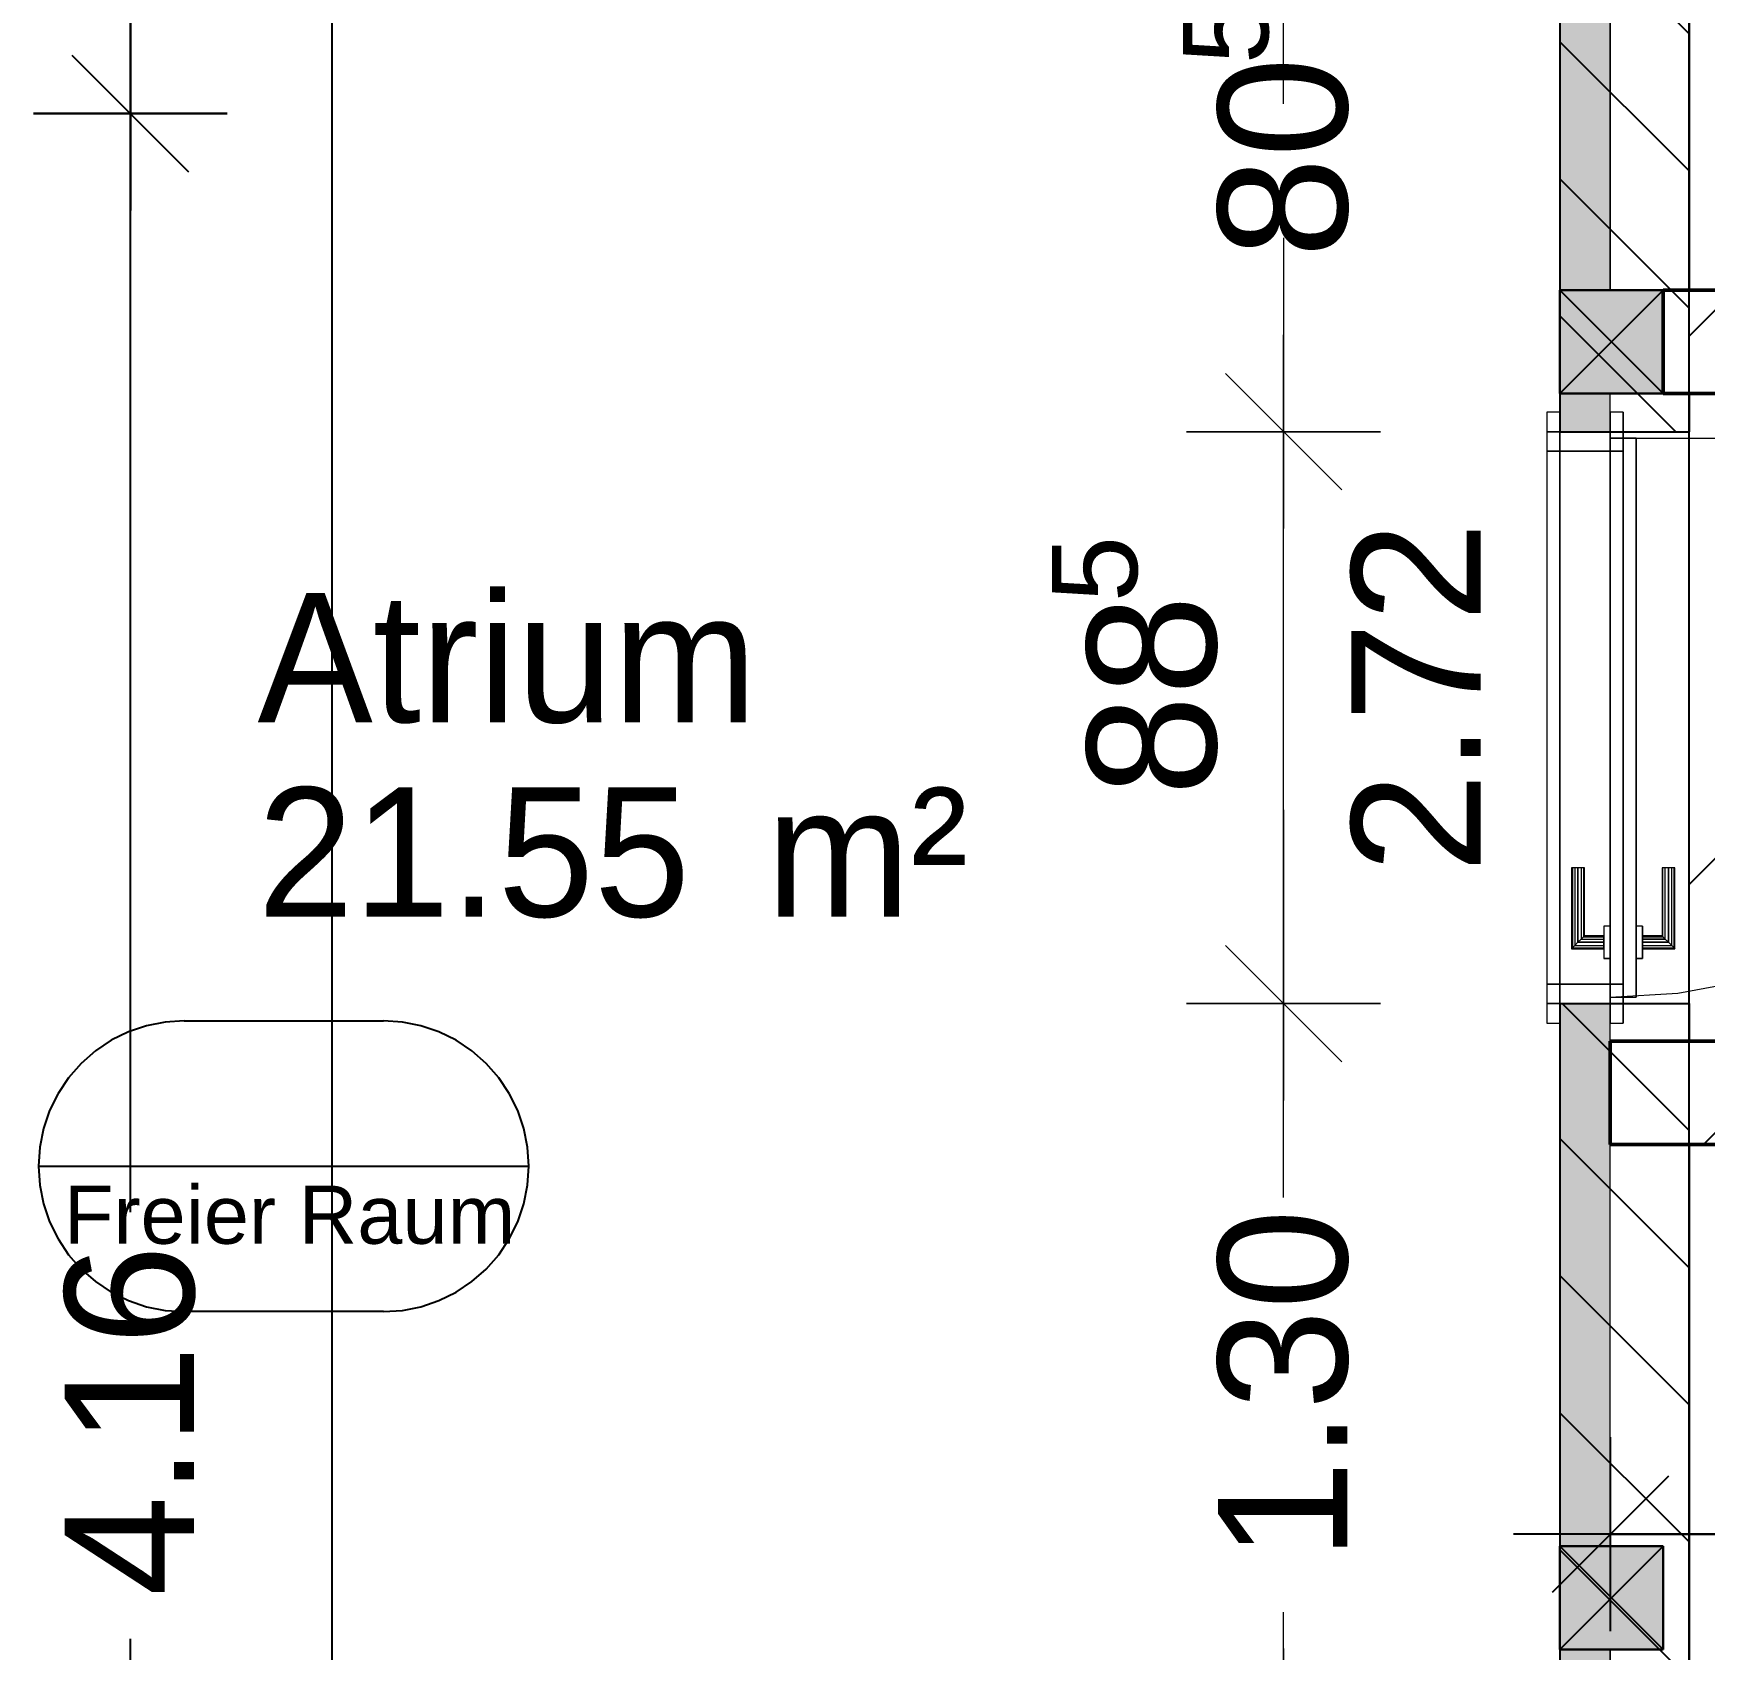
# Model space of a CAD drawing. Extents: x 0 to 756, y -25 to 420.
# Drawn here: x 245 to 296.8, y 189.8 to 239.8 of the extents above; entities that cross this region are included whole.
import ezdxf
from ezdxf.lldxf.tags import DXFTag

# ---------------------------------------------------------------- set-up
doc = ezdxf.new("R2010")
doc.units = 0
doc.layers.get('0').update_dxf_attribs({"lineweight": 25})
doc.layers.get('DEFPOINTS').update_dxf_attribs({"lineweight": 25})
doc.layers.add('A_Geschossdecke', color=7, linetype='Continuous', lineweight=25, true_color=0x008080)
for name, color, linetype, lineweight in [('A_Innenwand', 7, 'Continuous', 25), ('A_Raum', 7, 'Continuous', 25), ('A_Tuer', 7, 'Continuous', 25), ('ALLGEMEIN01', 7, 'Continuous', 13), ('ST_TZE_HOLZ', 7, 'Continuous', 13), ('Standard', 7, 'Continuous', 25), ('T_R', 7, 'Continuous', 13), ('T_R_2D', 7, 'Continuous', 13), ('WAND_HOLZ_NICHT_TRAGEND', 7, 'Continuous', 13), ('WAND_HOLZ_TRAGEND', 7, 'Continuous', 13)]:
    doc.layers.add(name, color=color, linetype=linetype, lineweight=lineweight)
doc.styles.get("Standard").update_dxf_attribs({"font": 'arial.ttf'})
tags = doc.linetypes.add('VERDECKT2_S2', pattern=[0.27, 0.2, -0.07]).pattern_tags.tags
tags[6:7] = [DXFTag(74, 4), DXFTag(75, 0), DXFTag(340, '0'), DXFTag(46, 1.0), DXFTag(50, 0.0), DXFTag(44, 0.0), DXFTag(45, 0.0)]
tags[4:5] = [DXFTag(74, 4), DXFTag(75, 0), DXFTag(340, '0'), DXFTag(46, 1.0), DXFTag(50, 0.0), DXFTag(44, 0.0), DXFTag(45, 0.0)]

# ---------------------------------------------------------------- blocks, each defined once
blk = doc.blocks.new('Referenz-A0T78OQ1OY')
at = {"layer": 'ALLGEMEIN01', "color": 0, "linetype": 'VERDECKT2_S2', "lineweight": -2, "ltscale": 0.25}
blk.add_line((254.279, 414.358), (254.279, 5.705), dxfattribs=at)
at = {"layer": 'DEFPOINTS', "color": 0, "linetype": 'Continuous', "lineweight": -2, "ltscale": 0.25}
for p, q in [((248.044, 237.333), (248.044, 237.333)), ((293.839, 228.665), (293.839, 228.665)), ((293.839, 193.368), (293.839, 193.368))]:
    blk.add_line(p, q, dxfattribs=at)
at = {"layer": 'DEFPOINTS', "color": 0, "linetype": 'Continuous', "lineweight": 18, "ltscale": 0.18}
for p, q in [((283.729, 227.487), (283.729, 227.487)), ((292.279, 227.487), (292.279, 227.487)), ((292.279, 227.487), (292.279, 227.487)), ((283.729, 209.787), (283.729, 209.787)), ((292.279, 209.787), (292.279, 209.787)), ((292.279, 209.787), (292.279, 209.787))]:
    blk.add_line(p, q, dxfattribs=at)
at = {"layer": 'ST_TZE_HOLZ', "color": 0, "lineweight": -2}
for p, q in [((292.279, 231.865), (292.279, 228.665)), ((295.479, 231.865), (292.279, 231.865)), ((292.279, 231.865), (295.479, 231.865)), ((292.279, 228.665), (292.279, 231.865)), ((292.279, 231.865), (292.279, 231.865)), ((295.479, 228.665), (295.479, 231.865)), ((295.479, 231.865), (295.479, 228.665)), ((295.479, 231.865), (295.479, 231.865)), ((292.279, 228.665), (295.479, 228.665)), ((295.479, 228.665), (292.279, 228.665)), ((292.279, 228.665), (292.279, 228.665)), ((295.479, 228.665), (295.479, 228.665)), ((292.279, 192.999), (292.279, 189.799)), ((295.479, 192.999), (292.279, 192.999)), ((292.279, 192.999), (295.479, 192.999)), ((292.279, 189.799), (292.279, 192.999)), ((292.279, 192.999), (292.279, 192.999)), ((295.479, 189.799), (295.479, 192.999)), ((295.479, 192.999), (295.479, 189.799)), ((295.479, 192.999), (295.479, 192.999)), ((292.279, 189.799), (295.479, 189.799)), ((295.479, 189.799), (292.279, 189.799)), ((292.279, 189.799), (292.279, 189.799)), ((295.479, 189.799), (295.479, 189.799))]:
    blk.add_line(p, q, dxfattribs=at)
at = {"layer": 'ST_TZE_HOLZ', "color": 0, "lineweight": 18}
for points in [[(292.279, 228.665), (295.479, 228.665), (292.279, 231.865)], [(295.479, 228.665), (295.479, 231.865), (292.279, 231.865)], [(292.279, 189.799), (295.479, 189.799), (292.279, 192.999)], [(295.479, 189.799), (295.479, 192.999), (292.279, 192.999)]]:
    blk.add_solid(points, dxfattribs=at)
at = {"layer": 'Standard', "color": 0, "lineweight": -2}
for p, q in [((248.044, 237.333), (248.044, 247.743)), ((248.044, 243.333), (248.044, 234.333)), ((248.044, 231.333), (248.044, 240.333)), ((249.844, 235.533), (246.244, 239.133)), ((246.244, 239.133), (249.844, 235.533)), ((251.044, 237.333), (245.044, 237.333)), ((245.044, 237.333), (251.044, 237.333)), ((248.044, 203.33), (248.044, 237.333)), ((292.279, 231.865), (295.479, 228.665)), ((295.479, 231.865), (292.279, 228.665)), ((295.479, 228.665), (295.479, 231.865)), ((293.839, 196.368), (293.839, 190.368)), ((295.639, 195.168), (292.039, 191.568)), ((299.839, 193.368), (290.839, 193.368)), ((292.279, 192.999), (295.479, 189.799)), ((295.479, 192.999), (292.279, 189.799)), ((293.839, 193.368), (307.14, 193.368)), ((295.479, 189.799), (295.479, 192.999)), ((248.044, 154.133), (248.044, 190.13))]:
    blk.add_line(p, q, dxfattribs=at)
at = {"layer": 'Standard', "color": 0, "lineweight": 18}
for p, q in [((283.729, 237.633), (283.729, 246.633)), ((283.729, 233.487), (283.729, 224.487)), ((283.729, 221.487), (283.729, 230.487)), ((283.729, 227.487), (283.729, 230.137)), ((285.529, 225.687), (281.929, 229.287)), ((281.929, 229.287), (285.529, 225.687)), ((286.729, 227.487), (280.729, 227.487)), ((280.729, 227.487), (286.729, 227.487)), ((283.729, 209.787), (283.729, 227.487)), ((283.729, 215.787), (283.729, 206.787)), ((283.729, 203.787), (283.729, 212.787)), ((285.529, 207.987), (281.929, 211.587)), ((281.929, 211.587), (285.529, 207.987)), ((286.729, 209.787), (280.729, 209.787)), ((280.729, 209.787), (286.729, 209.787)), ((283.729, 204.156), (283.729, 209.787)), ((283.729, 183.833), (283.729, 190.956)), ((283.729, 189.833), (283.729, 180.833))]:
    blk.add_line(p, q, dxfattribs=at)
at = {"layer": 'T_R', "color": 0, "linetype": 'Continuous', "ltscale": 0.13}
for p, q in [((291.879, 228.087), (291.879, 227.487)), ((292.279, 228.087), (291.879, 228.087)), ((291.879, 228.087), (291.879, 228.087)), ((291.879, 228.087), (291.879, 227.487)), ((292.279, 228.087), (291.879, 228.087)), ((292.279, 227.487), (292.279, 228.087)), ((292.279, 228.087), (292.279, 228.087)), ((292.279, 228.087), (292.279, 227.487)), ((293.839, 228.087), (293.839, 227.487)), ((294.239, 228.087), (293.839, 228.087)), ((293.839, 228.087), (293.839, 228.087)), ((293.839, 228.087), (293.839, 227.487)), ((294.239, 228.087), (293.839, 228.087)), ((294.239, 227.487), (294.239, 228.087)), ((294.239, 228.087), (294.239, 228.087)), ((294.239, 228.087), (294.239, 227.487)), ((291.879, 227.487), (291.879, 226.887)), ((294.239, 227.487), (291.879, 227.487)), ((291.879, 227.487), (291.879, 226.887)), ((291.879, 227.487), (291.879, 227.487)), ((291.879, 227.487), (294.239, 227.487)), ((291.879, 227.487), (292.279, 227.487)), ((291.879, 227.487), (291.879, 227.487)), ((292.279, 227.487), (291.879, 227.487)), ((291.879, 227.487), (291.879, 209.787)), ((292.279, 227.487), (291.879, 227.487)), ((291.879, 227.487), (291.879, 209.787)), ((291.879, 227.487), (291.879, 227.487)), ((291.879, 227.487), (292.279, 227.487)), ((292.279, 227.487), (292.279, 227.487)), ((292.279, 209.787), (292.279, 227.487)), ((292.279, 227.487), (292.279, 209.787)), ((292.279, 227.487), (292.279, 227.487)), ((293.839, 227.487), (293.839, 227.287)), ((293.839, 227.487), (294.239, 227.487)), ((293.839, 227.487), (293.839, 227.487)), ((294.239, 227.487), (293.839, 227.487)), ((293.839, 227.487), (293.839, 209.787)), ((294.239, 227.487), (293.839, 227.487)), ((293.839, 227.487), (293.839, 209.787)), ((293.839, 227.487), (293.839, 227.487)), ((293.839, 227.487), (294.239, 227.487)), ((293.839, 227.287), (293.839, 209.987)), ((294.639, 227.287), (293.839, 227.287)), ((293.839, 227.287), (293.839, 209.987)), ((293.839, 227.287), (293.839, 227.287)), ((293.839, 227.287), (294.639, 227.287)), ((294.239, 226.887), (294.239, 227.487)), ((294.239, 227.487), (294.239, 226.887)), ((294.239, 227.487), (294.239, 227.487)), ((294.239, 227.487), (294.239, 227.487)), ((294.239, 209.787), (294.239, 227.487)), ((294.239, 227.487), (294.239, 209.787)), ((294.239, 227.487), (294.239, 227.487)), ((294.639, 209.987), (294.639, 227.287)), ((294.639, 227.287), (294.639, 209.987)), ((294.639, 227.287), (294.639, 227.287)), ((291.879, 226.887), (294.239, 226.887)), ((291.879, 226.887), (291.879, 226.887)), ((291.879, 226.887), (294.239, 226.887)), ((291.879, 226.887), (291.879, 210.387)), ((294.239, 226.887), (291.879, 226.887)), ((291.879, 226.887), (291.879, 210.387)), ((291.879, 226.887), (291.879, 226.887)), ((291.879, 226.887), (294.239, 226.887)), ((294.239, 226.887), (294.239, 226.887)), ((294.239, 210.387), (294.239, 226.887)), ((294.239, 226.887), (294.239, 210.387)), ((294.239, 226.887), (294.239, 226.887)), ((292.666, 213.987), (292.639, 213.987)), ((292.639, 213.987), (292.639, 211.487)), ((292.666, 213.987), (292.639, 213.987)), ((292.739, 213.987), (292.666, 213.987)), ((292.666, 213.987), (292.666, 211.514)), ((292.739, 213.987), (292.666, 213.987)), ((292.666, 213.987), (292.666, 211.514)), ((292.839, 213.987), (292.739, 213.987)), ((292.739, 213.987), (292.739, 211.587)), ((292.839, 213.987), (292.739, 213.987)), ((292.739, 213.987), (292.739, 211.587)), ((292.839, 211.687), (292.839, 213.987)), ((292.939, 213.987), (292.839, 213.987)), ((292.939, 213.987), (292.839, 213.987)), ((292.839, 213.987), (292.839, 211.687)), ((293.012, 213.987), (292.939, 213.987)), ((292.939, 213.987), (292.939, 211.787)), ((293.012, 213.987), (292.939, 213.987)), ((292.939, 213.987), (292.939, 211.787)), ((293.039, 213.987), (293.012, 213.987)), ((293.012, 213.987), (293.012, 211.86)), ((293.039, 213.987), (293.012, 213.987)), ((293.012, 213.987), (293.012, 211.86)), ((293.039, 211.887), (293.039, 213.987)), ((295.466, 213.987), (295.439, 213.987)), ((295.439, 213.987), (295.439, 211.887)), ((295.466, 213.987), (295.439, 213.987)), ((295.466, 211.86), (295.466, 213.987)), ((295.539, 213.987), (295.466, 213.987)), ((295.539, 213.987), (295.466, 213.987)), ((295.466, 211.86), (295.466, 213.987)), ((295.539, 211.787), (295.539, 213.987)), ((295.639, 213.987), (295.539, 213.987)), ((295.639, 213.987), (295.539, 213.987)), ((295.539, 211.787), (295.539, 213.987)), ((295.739, 213.987), (295.639, 213.987)), ((295.639, 213.987), (295.639, 211.687)), ((295.739, 213.987), (295.639, 213.987)), ((295.639, 211.687), (295.639, 213.987)), ((295.739, 211.587), (295.739, 213.987)), ((295.812, 213.987), (295.739, 213.987)), ((295.812, 213.987), (295.739, 213.987)), ((295.739, 211.587), (295.739, 213.987)), ((295.812, 211.514), (295.812, 213.987)), ((295.839, 213.987), (295.812, 213.987)), ((295.839, 213.987), (295.812, 213.987)), ((295.812, 211.514), (295.812, 213.987)), ((295.839, 211.487), (295.839, 213.987)), ((293.839, 212.187), (293.639, 212.187)), ((293.639, 212.187), (293.639, 211.187)), ((293.639, 212.187), (293.639, 212.187)), ((293.639, 212.187), (293.639, 211.187)), ((293.839, 212.187), (293.639, 212.187)), ((293.839, 211.187), (293.839, 212.187)), ((293.839, 212.187), (293.839, 212.187)), ((293.839, 211.187), (293.839, 212.187)), ((294.639, 212.187), (294.639, 211.187)), ((294.839, 212.187), (294.639, 212.187)), ((294.639, 212.187), (294.639, 211.187)), ((294.639, 212.187), (294.639, 212.187)), ((294.839, 212.187), (294.639, 212.187)), ((294.839, 211.187), (294.839, 212.187)), ((294.839, 212.187), (294.839, 212.187)), ((294.839, 212.187), (294.839, 211.187)), ((292.666, 211.514), (292.639, 211.487)), ((292.639, 211.487), (292.666, 211.514)), ((292.739, 211.587), (292.666, 211.514)), ((292.666, 211.514), (292.739, 211.587)), ((292.666, 211.514), (293.639, 211.514)), ((292.666, 211.514), (293.639, 211.514)), ((292.839, 211.687), (292.739, 211.587)), ((292.739, 211.587), (292.839, 211.687)), ((292.739, 211.587), (293.639, 211.587)), ((292.739, 211.587), (293.639, 211.587)), ((292.939, 211.787), (292.839, 211.687)), ((292.839, 211.687), (292.939, 211.787)), ((293.639, 211.687), (292.839, 211.687)), ((292.839, 211.687), (293.639, 211.687)), ((293.012, 211.86), (292.939, 211.787)), ((292.939, 211.787), (293.012, 211.86)), ((292.939, 211.787), (293.639, 211.787)), ((292.939, 211.787), (293.639, 211.787)), ((293.039, 211.887), (293.012, 211.86)), ((293.012, 211.86), (293.039, 211.887)), ((293.012, 211.86), (293.639, 211.86)), ((293.012, 211.86), (293.639, 211.86)), ((293.639, 211.887), (293.039, 211.887)), ((293.639, 211.86), (293.639, 211.887)), ((293.639, 211.887), (293.639, 211.86)), ((293.639, 211.787), (293.639, 211.86)), ((293.639, 211.86), (293.639, 211.787)), ((293.639, 211.687), (293.639, 211.787)), ((293.639, 211.787), (293.639, 211.687)), ((293.639, 211.587), (293.639, 211.687)), ((293.639, 211.687), (293.639, 211.587)), ((293.639, 211.514), (293.639, 211.587)), ((293.639, 211.587), (293.639, 211.514)), ((293.639, 211.487), (293.639, 211.514)), ((293.639, 211.514), (293.639, 211.487)), ((294.839, 211.887), (294.839, 211.86)), ((295.439, 211.887), (294.839, 211.887)), ((294.839, 211.887), (294.839, 211.86)), ((294.839, 211.86), (295.466, 211.86)), ((294.839, 211.86), (294.839, 211.787)), ((294.839, 211.86), (294.839, 211.787)), ((294.839, 211.86), (295.466, 211.86)), ((294.839, 211.787), (294.839, 211.687)), ((295.539, 211.787), (294.839, 211.787)), ((294.839, 211.787), (294.839, 211.687)), ((294.839, 211.787), (295.539, 211.787)), ((294.839, 211.687), (294.839, 211.587)), ((295.639, 211.687), (294.839, 211.687)), ((294.839, 211.687), (294.839, 211.587)), ((294.839, 211.687), (295.639, 211.687)), ((294.839, 211.587), (295.739, 211.587)), ((294.839, 211.587), (294.839, 211.514)), ((294.839, 211.587), (294.839, 211.514)), ((294.839, 211.587), (295.739, 211.587)), ((294.839, 211.514), (295.812, 211.514)), ((294.839, 211.514), (294.839, 211.487)), ((294.839, 211.514), (294.839, 211.487)), ((294.839, 211.514), (295.812, 211.514)), ((295.466, 211.86), (295.439, 211.887)), ((295.439, 211.887), (295.466, 211.86)), ((295.539, 211.787), (295.466, 211.86)), ((295.466, 211.86), (295.539, 211.787)), ((295.639, 211.687), (295.539, 211.787)), ((295.539, 211.787), (295.639, 211.687)), ((295.739, 211.587), (295.639, 211.687)), ((295.639, 211.687), (295.739, 211.587)), ((295.812, 211.514), (295.739, 211.587)), ((295.739, 211.587), (295.812, 211.514)), ((295.839, 211.487), (295.812, 211.514)), ((295.812, 211.514), (295.839, 211.487)), ((292.639, 211.487), (293.639, 211.487)), ((293.639, 211.187), (293.839, 211.187)), ((293.639, 211.187), (293.639, 211.187)), ((293.839, 211.187), (293.639, 211.187)), ((293.839, 211.187), (293.839, 211.187)), ((294.639, 211.187), (294.839, 211.187)), ((294.639, 211.187), (294.639, 211.187)), ((294.839, 211.187), (294.639, 211.187)), ((294.839, 211.487), (295.839, 211.487)), ((294.839, 211.187), (294.839, 211.187)), ((291.879, 210.387), (291.879, 209.787)), ((294.239, 210.387), (291.879, 210.387)), ((291.879, 210.387), (291.879, 209.787)), ((291.879, 210.387), (291.879, 210.387)), ((291.879, 210.387), (294.239, 210.387)), ((291.879, 210.387), (294.239, 210.387)), ((291.879, 210.387), (291.879, 210.387)), ((291.879, 210.387), (294.239, 210.387)), ((293.839, 209.987), (293.839, 209.787)), ((293.839, 209.987), (294.639, 209.987)), ((293.839, 209.987), (293.839, 209.987)), ((293.839, 209.987), (294.639, 209.987)), ((294.239, 209.787), (294.239, 210.387)), ((294.239, 210.387), (294.239, 209.787)), ((294.239, 210.387), (294.239, 210.387)), ((294.239, 210.387), (294.239, 210.387)), ((294.639, 209.987), (294.639, 209.987)), ((291.879, 209.787), (294.239, 209.787)), ((291.879, 209.787), (291.879, 209.787)), ((291.879, 209.787), (294.239, 209.787)), ((291.879, 209.787), (291.879, 209.187)), ((292.279, 209.787), (291.879, 209.787)), ((291.879, 209.787), (291.879, 209.187)), ((291.879, 209.787), (291.879, 209.787)), ((291.879, 209.787), (292.279, 209.787)), ((291.879, 209.787), (292.279, 209.787)), ((291.879, 209.787), (291.879, 209.787)), ((291.879, 209.787), (292.279, 209.787)), ((292.279, 209.187), (292.279, 209.787)), ((292.279, 209.787), (292.279, 209.187)), ((292.279, 209.787), (292.279, 209.787)), ((292.279, 209.787), (292.279, 209.787)), ((293.839, 209.787), (293.839, 209.187)), ((294.239, 209.787), (293.839, 209.787)), ((293.839, 209.787), (293.839, 209.187)), ((293.839, 209.787), (293.839, 209.787)), ((293.839, 209.787), (294.239, 209.787)), ((293.839, 209.787), (294.239, 209.787)), ((293.839, 209.787), (293.839, 209.787)), ((293.839, 209.787), (294.239, 209.787)), ((294.239, 209.787), (294.239, 209.787)), ((294.239, 209.187), (294.239, 209.787)), ((294.239, 209.787), (294.239, 209.187)), ((294.239, 209.787), (294.239, 209.787)), ((294.239, 209.787), (294.239, 209.787)), ((291.879, 209.187), (292.279, 209.187)), ((291.879, 209.187), (291.879, 209.187)), ((291.879, 209.187), (292.279, 209.187)), ((292.279, 209.187), (292.279, 209.187)), ((293.839, 209.187), (294.239, 209.187)), ((293.839, 209.187), (293.839, 209.187)), ((293.839, 209.187), (294.239, 209.187)), ((294.239, 209.187), (294.239, 209.187))]:
    blk.add_line(p, q, dxfattribs=at)
at = {"layer": 'T_R_2D', "color": 0, "linetype": 'Continuous', "ltscale": 0.13}
for p, q in [((293.839, 227.287), (311.139, 227.287)), ((295.924, 210.113), (297.979, 210.49)), ((293.839, 209.987), (295.924, 210.113))]:
    blk.add_line(p, q, dxfattribs=at)
at = {"layer": 'WAND_HOLZ_NICHT_TRAGEND', "color": 0, "lineweight": 50}
for p, q in [((295.479, 231.865), (295.479, 228.665)), ((387.279, 231.865), (295.479, 231.865)), ((295.479, 231.865), (295.479, 231.865)), ((295.479, 231.865), (295.479, 228.665)), ((295.479, 231.865), (387.279, 231.865)), ((295.479, 228.665), (387.279, 228.665)), ((295.479, 228.665), (295.479, 228.665)), ((387.279, 228.665), (295.479, 228.665)), ((337.833, 208.631), (293.839, 208.631)), ((293.839, 208.631), (293.839, 205.431)), ((293.839, 205.431), (293.839, 208.631)), ((293.839, 208.631), (337.833, 208.631)), ((293.839, 208.631), (293.839, 208.631)), ((293.839, 205.431), (337.833, 205.431)), ((337.833, 205.431), (293.839, 205.431)), ((293.839, 205.431), (293.839, 205.431))]:
    blk.add_line(p, q, dxfattribs=at)
at = {"layer": 'WAND_HOLZ_TRAGEND', "color": 0, "linetype": 'Continuous', "ltscale": 0.13}
for p, q in [((292.279, 267.533), (292.279, 231.865)), ((293.839, 231.865), (293.839, 267.533)), ((292.279, 243.633), (292.279, 231.865)), ((293.839, 243.633), (293.839, 231.865)), ((292.279, 231.865), (293.839, 231.865)), ((292.279, 231.865), (292.279, 231.865)), ((293.839, 231.865), (292.279, 231.865)), ((293.839, 231.865), (293.839, 231.865)), ((293.839, 228.665), (292.279, 228.665)), ((292.279, 228.665), (292.279, 192.999)), ((292.279, 228.665), (292.279, 228.665)), ((293.839, 228.665), (292.279, 228.665)), ((292.279, 228.665), (292.279, 227.487)), ((293.839, 192.999), (293.839, 228.665)), ((293.839, 228.665), (293.839, 228.665)), ((293.839, 227.487), (293.839, 228.665)), ((292.279, 227.487), (292.279, 227.487)), ((292.279, 227.487), (292.279, 209.787)), ((293.839, 227.487), (292.279, 227.487)), ((292.279, 227.487), (293.839, 227.487)), ((293.839, 227.487), (293.839, 227.487)), ((293.839, 209.787), (293.839, 227.487)), ((292.279, 209.787), (292.279, 192.999)), ((292.279, 209.787), (292.279, 209.787)), ((292.279, 209.787), (293.839, 209.787)), ((293.839, 209.787), (292.279, 209.787)), ((293.839, 192.999), (293.839, 209.787)), ((293.839, 209.787), (293.839, 209.787)), ((292.279, 192.999), (293.839, 192.999)), ((292.279, 192.999), (292.279, 192.999)), ((293.839, 192.999), (292.279, 192.999)), ((293.839, 192.999), (293.839, 192.999)), ((293.839, 189.799), (292.279, 189.799)), ((292.279, 189.799), (292.279, 154.133)), ((292.279, 189.799), (292.279, 189.799)), ((292.279, 189.799), (292.279, 183.833)), ((292.279, 189.799), (293.839, 189.799)), ((293.839, 154.133), (293.839, 189.799)), ((293.839, 189.799), (293.839, 183.833)), ((293.839, 189.799), (293.839, 189.799))]:
    blk.add_line(p, q, dxfattribs=at)
at = {"layer": 'WAND_HOLZ_TRAGEND', "color": 0, "linetype": 'Continuous', "lineweight": 18, "ltscale": 0.18}
for points in [[(292.279, 231.865), (293.839, 231.865), (292.279, 243.633)], [(293.839, 231.865), (293.839, 243.633), (292.279, 243.633)], [(292.279, 227.487), (293.839, 227.487), (292.279, 228.665)], [(293.839, 227.487), (293.839, 228.665), (292.279, 228.665)], [(292.279, 192.999), (293.839, 192.999), (292.279, 209.787)], [(293.839, 192.999), (293.839, 209.787), (292.279, 209.787)], [(292.279, 183.833), (293.839, 183.833), (292.279, 189.799)], [(293.839, 183.833), (293.839, 189.799), (292.279, 189.799)]]:
    blk.add_solid(points, dxfattribs=at)
at = {"layer": 'Standard', "color": 0, "lineweight": 18, "attachment_point": 1, "rotation": 90}
for s, insert, char_height in [('{\\fArial;5}', (280.617, 238.858), 2.64), ('{\\fArial;80}', (281.697, 232.867), 4), ('{\\fArial;5}', (276.561, 222.211), 2.64), ('{\\fArial;2.72}', (285.826, 213.831), 4), ('{\\fArial;88}', (277.641, 216.22), 4), ('{\\fArial;1.30}', (281.697, 192.556), 4)]:
    blk.add_mtext(s, dxfattribs=dict(at, insert=insert, char_height=char_height))
at = {"layer": 'Standard', "color": 0, "lineweight": -2, "insert": (246.012, 191.453), "char_height": 4, "attachment_point": 1, "rotation": 90}
blk.add_mtext('{\\fArial;4.16}', dxfattribs=at)
at = {"layer": 'WAND_HOLZ_TRAGEND', "color": 0, "lineweight": -2, "char_height": 4, "attachment_point": 1}
for s, insert in [('{\\fPosterama Text Light;Atrium}', (251.978, 222.493)), ('{\\fPosterama Text Light;21.55}', (251.978, 216.478)), ('{\\fPosterama Text Light;m²}', (267.726, 216.478))]:
    blk.add_mtext(s, dxfattribs=dict(at, insert=insert))
blk = doc.blocks.new('Freier Raum-A0T78ORROY', base_point=(245.204, 200.256))
at = {"color": 0, "linetype": 'ByBlock', "lineweight": -2, "ltscale": 0.25}
for p, q in [((248.539, 209.103), (247.982, 208.913)), ((249.116, 209.217), (248.539, 209.103)), ((249.704, 209.256), (249.116, 209.217)), ((249.704, 209.256), (255.872, 209.256)), ((256.46, 209.217), (255.872, 209.256)), ((257.037, 209.103), (256.46, 209.217)), ((257.594, 208.913), (257.037, 209.103)), ((247.454, 208.653), (246.964, 208.326)), ((247.982, 208.913), (247.454, 208.653)), ((258.122, 208.653), (257.594, 208.913)), ((258.612, 208.326), (258.122, 208.653)), ((246.522, 207.938), (246.134, 207.495)), ((246.964, 208.326), (246.522, 207.938)), ((259.054, 207.938), (258.612, 208.326)), ((259.442, 207.495), (259.054, 207.938)), ((246.134, 207.495), (245.807, 207.006)), ((259.769, 207.006), (259.442, 207.495)), ((245.807, 207.006), (245.546, 206.478)), ((260.03, 206.478), (259.769, 207.006)), ((245.546, 206.478), (245.357, 205.921)), ((260.219, 205.921), (260.03, 206.478)), ((245.357, 205.921), (245.242, 205.343)), ((260.334, 205.343), (260.219, 205.921)), ((245.242, 205.343), (245.204, 204.756)), ((260.372, 204.756), (260.334, 205.343)), ((245.204, 204.756), (260.372, 204.756)), ((245.204, 204.756), (245.242, 204.169)), ((260.334, 204.169), (260.372, 204.756)), ((245.242, 204.169), (245.357, 203.591)), ((260.219, 203.591), (260.334, 204.169)), ((245.357, 203.591), (245.546, 203.034)), ((260.03, 203.034), (260.219, 203.591)), ((245.546, 203.034), (245.807, 202.506)), ((259.769, 202.506), (260.03, 203.034)), ((245.807, 202.506), (246.134, 202.017)), ((259.442, 202.017), (259.769, 202.506)), ((246.134, 202.017), (246.522, 201.574)), ((259.054, 201.574), (259.442, 202.017)), ((246.522, 201.574), (246.964, 201.186)), ((246.964, 201.186), (247.454, 200.859)), ((258.122, 200.859), (258.612, 201.186)), ((258.612, 201.186), (259.054, 201.574)), ((247.454, 200.859), (247.982, 200.599)), ((257.594, 200.599), (258.122, 200.859)), ((247.982, 200.599), (248.539, 200.409)), ((248.539, 200.409), (249.116, 200.294)), ((249.116, 200.294), (249.704, 200.256)), ((255.872, 200.256), (249.704, 200.256)), ((255.872, 200.256), (256.46, 200.294)), ((256.46, 200.294), (257.037, 200.409)), ((257.037, 200.409), (257.594, 200.599))]:
    blk.add_line(p, q, dxfattribs=at)
at = {"color": 0, "linetype": 'ByBlock', "lineweight": -2, "ltscale": 0.25, "insert": (245.986, 204.156), "char_height": 1.8, "attachment_point": 1}
blk.add_mtext('{\\fArial;Freier Raum}', dxfattribs=at)
blk = doc.blocks.new('Geschossdecke-A0T78ORTOY', base_point=(115.279, 32.476))
at = {"color": 0, "lineweight": -2}
blk.add_line((296.279, 213.476), (393.279, 310.476), dxfattribs=at)
at = {"color": 0, "linetype": 'ByBlock', "lineweight": -2, "ltscale": 0.25}
blk.add_line((296.279, 150.133), (296.279, 271.533), dxfattribs=at)
blk = doc.blocks.new('Wand-A0T78OS9OY', base_point=(292.279, 150.133))
at = {"color": 0, "linetype": 'ByBlock', "lineweight": -2, "ltscale": 0.25}
for p, q in [((292.279, 243.633), (292.279, 227.487)), ((296.279, 243.633), (296.279, 231.865)), ((296.279, 228.665), (296.279, 227.487)), ((292.279, 209.787), (292.279, 183.833)), ((296.279, 209.787), (296.279, 208.631)), ((296.279, 205.431), (296.279, 183.833))]:
    blk.add_line(p, q, dxfattribs=at)
at = {"color": 0, "lineweight": -2}
for p, q in [((292.445, 243.633), (296.279, 239.799)), ((292.279, 239.556), (296.279, 235.556)), ((292.279, 235.313), (296.279, 231.313)), ((292.279, 231.071), (295.863, 227.487)), ((292.35, 209.787), (296.279, 205.858)), ((292.279, 205.615), (296.279, 201.615)), ((292.279, 201.372), (296.279, 197.372)), ((292.279, 197.13), (296.279, 193.13)), ((292.279, 192.887), (296.279, 188.887))]:
    blk.add_line(p, q, dxfattribs=at)
blk = doc.blocks.new('Tür-A0T78OSDOY', base_point=(292.279, 209.787))
at = {"color": 0, "linetype": 'ByBlock', "lineweight": -2, "ltscale": 0.25}
for p, q in [((292.279, 227.487), (296.279, 227.487)), ((292.279, 209.787), (296.279, 209.787))]:
    blk.add_line(p, q, dxfattribs=at)
blk = doc.blocks.new('Wand-A0T78OSZOY', base_point=(296.279, 205.431))
at = {"color": 0, "linetype": 'ByBlock', "lineweight": -2, "ltscale": 0.25}
for p, q in [((337.833, 208.631), (296.279, 208.631)), ((341.833, 205.431), (296.279, 205.431))]:
    blk.add_line(p, q, dxfattribs=at)
at = {"color": 0, "lineweight": -2}
for p, q in [((299.92, 208.631), (296.72, 205.431)), ((304.162, 208.631), (300.962, 205.431)), ((308.405, 208.631), (305.205, 205.431)), ((312.648, 208.631), (309.448, 205.431)), ((316.89, 208.631), (313.69, 205.431)), ((321.133, 208.631), (317.933, 205.431)), ((325.376, 208.631), (322.176, 205.431)), ((329.618, 208.631), (326.418, 205.431)), ((333.861, 208.631), (330.661, 205.431)), ((337.983, 208.511), (334.903, 205.431)), ((340.34, 206.625), (339.146, 205.431))]:
    blk.add_line(p, q, dxfattribs=at)
blk = doc.blocks.new('Wand-A0T78OTBOY', base_point=(296.279, 228.665))
at = {"color": 0, "lineweight": -2}
blk.add_line((296.279, 230.446), (297.698, 231.865), dxfattribs=at)
at = {"color": 0, "linetype": 'ByBlock', "lineweight": -2, "ltscale": 0.25}
for p, q in [((296.279, 231.865), (387.279, 231.865)), ((296.279, 228.665), (387.279, 228.665))]:
    blk.add_line(p, q, dxfattribs=at)

msp = doc.modelspace()

# ---------------------------------------------------------------- block references
at = {"color": 8, "lineweight": 25, "ltscale": 0.25, "true_color": 0x808080}
msp.add_blockref('Referenz-A0T78OQ1OY', (0, 0), dxfattribs=at)
at = {"layer": 'A_Geschossdecke', "ltscale": 0.25}
msp.add_blockref('Geschossdecke-A0T78ORTOY', (115.279, 32.476), dxfattribs=at)
at = {"layer": 'A_Innenwand', "ltscale": 0.25}
for name, p in [('Wand-A0T78OS9OY', (292.279, 150.133)), ('Wand-A0T78OTBOY', (296.279, 228.665)), ('Wand-A0T78OSZOY', (296.279, 205.431))]:
    msp.add_blockref(name, p, dxfattribs=at)
at = {"layer": 'A_Raum', "ltscale": 0.25}
msp.add_blockref('Freier Raum-A0T78ORROY', (245.204, 200.256), dxfattribs=at)
at = {"layer": 'A_Tuer', "ltscale": 0.25}
msp.add_blockref('Tür-A0T78OSDOY', (292.279, 209.787), dxfattribs=at)

doc.saveas('drawing.dxf')
